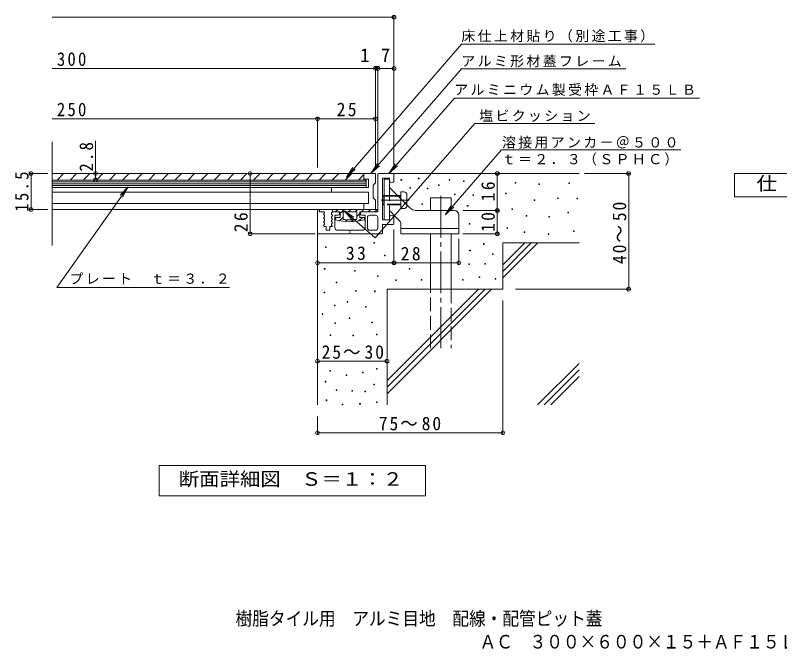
# Model space of a CAD drawing. Units: millimetres, scale not verified. Extents: x -304 to 310, y -274 to 231.
# Drawn here: x -264.8 to 65.2, y -274 to -0.3 of the extents above; entities that cross this region are included whole.
import ezdxf
from ezdxf.enums import TextEntityAlignment as Align

# ---------------------------------------------------------------- set-up
doc = ezdxf.new("R2010")
doc.units = ezdxf.units.MM
doc.header["$LTSCALE"] = 2
doc.header["$PDMODE"] = 32
doc.header["$PDSIZE"] = 1.6
doc.linetypes.add('CHAIN2', pattern=[12, 9, -1, 1, -1])
doc.linetypes.add('DASHED3', pattern=[4, 3, -1])
for name, color, linetype, lineweight in [('D-0', 7, 'Continuous', 9), ('D-1', 2, 'Continuous', 9), ('D-2', 3, 'Continuous', 9), ('D-4', 7, 'Continuous', 9), ('D-5', 7, 'Continuous', 9), ('D-6', 6, 'Continuous', 9), ('D-9', 4, 'Continuous', 9), ('D-A', 3, 'Continuous', 9)]:
    doc.layers.add(name, color=color, linetype=linetype, lineweight=lineweight)
doc.layers.add('F-5_F-5ﾚｲﾔ', color=2, linetype='Continuous')
doc.styles.add('ＭＳ ゴシック', font='')
doc.styles.get('ＭＳ ゴシック').set_extended_font_data('MS Gothic')

msp = doc.modelspace()

# ---------------------------------------------------------------- linework, layer by layer
at = {"layer": 'D-0'}
for points in [[(-98.311, -71.556), (-98.311, -71.256), (-98.011, -71.256), (-98.011, -71.556)], [(-90.832, -70.94), (-90.832, -70.64), (-90.532, -70.64), (-90.532, -70.94)], [(-77.535, -71.52), (-77.535, -71.22), (-77.235, -71.22), (-77.235, -71.52)], [(-71.326, -72.14), (-71.326, -71.84), (-71.026, -71.84), (-71.026, -72.14)], [(-48.968, -72.84), (-48.968, -72.54), (-48.668, -72.54), (-48.668, -72.84)], [(-94.507, -74.931), (-94.507, -74.631), (-94.207, -74.631), (-94.207, -74.931)], [(-86.983, -75.241), (-86.983, -74.941), (-86.683, -74.941), (-86.683, -75.241)], [(-82.14, -73.825), (-82.14, -73.525), (-81.84, -73.525), (-81.84, -73.825)], [(-38.817, -73.381), (-38.817, -73.081), (-38.517, -73.081), (-38.517, -73.381)], [(-25.823, -72.975), (-25.823, -72.675), (-25.523, -72.675), (-25.523, -72.975)], [(-75.249, -77.832), (-75.249, -77.532), (-74.949, -77.532), (-74.949, -77.832)], [(-67.341, -78.131), (-67.341, -77.831), (-67.041, -77.831), (-67.041, -78.131)], [(-53.138, -77.445), (-53.138, -77.145), (-52.838, -77.145), (-52.838, -77.445)], [(-30.696, -79.472), (-30.696, -79.172), (-30.396, -79.172), (-30.396, -79.472)], [(-89.289, -82.092), (-89.289, -81.792), (-88.989, -81.792), (-88.989, -82.092)], [(-69.676, -82.801), (-69.676, -82.501), (-69.376, -82.501), (-69.376, -82.801)], [(-40.809, -80.258), (-40.809, -79.958), (-40.509, -79.958), (-40.509, -80.258)], [(-22.338, -79.624), (-22.338, -79.324), (-22.038, -79.324), (-22.038, -79.624)], [(-50.502, -84.137), (-50.502, -83.837), (-50.202, -83.837), (-50.202, -84.137)], [(-26.229, -85.698), (-26.229, -85.398), (-25.929, -85.398), (-25.929, -85.698)], [(-44.231, -87.052), (-44.231, -86.751), (-43.931, -86.751), (-43.931, -87.052)], [(-34.435, -87.522), (-34.435, -87.221), (-34.135, -87.221), (-34.135, -87.522)], [(-68.891, -90.516), (-68.891, -90.216), (-68.591, -90.216), (-68.591, -90.516)], [(-52.647, -92.381), (-52.647, -92.081), (-52.347, -92.081), (-52.347, -92.381)], [(-45.178, -94.09), (-45.178, -93.79), (-44.878, -93.79), (-44.878, -94.09)], [(-34.737, -95.035), (-34.737, -94.735), (-34.437, -94.735), (-34.437, -95.035)], [(-23.793, -93.684), (-23.793, -93.384), (-23.493, -93.384), (-23.493, -93.684)], [(-110.024, -98.802), (-110.024, -98.502), (-109.724, -98.502), (-109.724, -98.802)], [(-62.685, -99.243), (-62.685, -98.943), (-62.385, -98.943), (-62.385, -99.243)], [(-130.965, -100.638), (-130.965, -100.338), (-130.665, -100.338), (-130.665, -100.638)], [(-68.664, -102.095), (-68.664, -101.795), (-68.364, -101.795), (-68.364, -102.095)], [(-105.428, -104.21), (-105.428, -103.91), (-105.128, -103.91), (-105.128, -104.21)], [(-58.791, -103.675), (-58.791, -103.375), (-58.491, -103.375), (-58.491, -103.675)], [(-69.059, -108.019), (-69.059, -107.719), (-68.759, -107.719), (-68.759, -108.019)], [(-62.167, -107.791), (-62.167, -107.491), (-61.867, -107.491), (-61.867, -107.791)], [(-131.415, -109.994), (-131.415, -109.694), (-131.115, -109.694), (-131.115, -109.994)], [(-118.383, -110.784), (-118.383, -110.484), (-118.083, -110.484), (-118.083, -110.784)], [(-94.844, -109.955), (-94.844, -109.655), (-94.544, -109.655), (-94.544, -109.955)], [(-108.51, -113.153), (-108.51, -112.853), (-108.21, -112.853), (-108.21, -113.153)], [(-100.558, -114.881), (-100.558, -114.581), (-100.258, -114.581), (-100.258, -114.881)], [(-89.554, -114.733), (-89.554, -114.433), (-89.254, -114.433), (-89.254, -114.733)], [(-71.823, -114.733), (-71.823, -114.433), (-71.523, -114.433), (-71.523, -114.733)], [(-64.542, -113.531), (-64.542, -113.231), (-64.242, -113.231), (-64.242, -113.531)], [(-57.606, -114.338), (-57.606, -114.038), (-57.306, -114.038), (-57.306, -114.338)], [(-126.281, -115.918), (-126.281, -115.617), (-125.981, -115.617), (-125.981, -115.918)], [(-131.444, -120.262), (-131.444, -119.962), (-131.144, -119.962), (-131.144, -120.262)], [(-117.988, -119.472), (-117.988, -119.172), (-117.688, -119.172), (-117.688, -119.472)], [(-109.695, -119.703), (-109.695, -119.402), (-109.395, -119.402), (-109.395, -119.703)], [(-121.542, -124.211), (-121.542, -123.911), (-121.242, -123.911), (-121.242, -124.211)], [(-127.071, -125.79), (-127.071, -125.49), (-126.771, -125.49), (-126.771, -125.79)], [(-113.644, -126.416), (-113.644, -126.116), (-113.344, -126.116), (-113.344, -126.416)], [(-132.311, -129.589), (-132.311, -129.289), (-132.012, -129.289), (-132.012, -129.589)], [(-120.753, -131.319), (-120.753, -131.019), (-120.453, -131.019), (-120.453, -131.319)], [(-126.874, -133.491), (-126.874, -133.191), (-126.574, -133.191), (-126.574, -133.491)], [(-110.88, -133.13), (-110.88, -132.83), (-110.58, -132.83), (-110.58, -133.13)], [(-128.848, -138.625), (-128.848, -138.325), (-128.548, -138.325), (-128.548, -138.625)], [(-119.173, -138.823), (-119.173, -138.523), (-118.873, -138.523), (-118.873, -138.823)], [(-108.927, -138.336), (-108.927, -138.036), (-108.627, -138.036), (-108.627, -138.336)], [(-129.046, -153.992), (-129.046, -153.692), (-128.746, -153.692), (-128.746, -153.992)], [(-114.968, -154.734), (-114.968, -154.434), (-114.668, -154.434), (-114.668, -154.734)], [(-108.905, -153.202), (-108.905, -152.902), (-108.605, -152.902), (-108.605, -153.202)], [(-121.937, -155.966), (-121.937, -155.666), (-121.637, -155.666), (-121.637, -155.966)], [(-131.068, -158.731), (-131.068, -158.431), (-130.768, -158.431), (-130.768, -158.731)], [(-110.09, -159.916), (-110.09, -159.616), (-109.79, -159.616), (-109.79, -159.916)], [(-126.258, -162.446), (-126.258, -162.146), (-125.958, -162.146), (-125.958, -162.446)], [(-119.568, -162.68), (-119.568, -162.38), (-119.268, -162.38), (-119.268, -162.68)], [(-113.873, -163.005), (-113.873, -162.705), (-113.573, -162.705), (-113.573, -163.005)], [(-130.625, -166.79), (-130.625, -166.49), (-130.325, -166.49), (-130.325, -166.79)], [(-116.153, -168.348), (-116.153, -168.048), (-115.853, -168.048), (-115.853, -168.348)], [(-108.834, -167.558), (-108.834, -167.258), (-108.534, -167.258), (-108.534, -167.558)], [(-123.68, -168.65), (-123.68, -168.35), (-123.38, -168.35), (-123.38, -168.65)]]:
    msp.add_lwpolyline(points, close=True, dxfattribs=at)
at = {"layer": 'D-1'}
for p, q in [((-108.337, -68.95), (-108.337, -85.15)), ((-108.037, -68.65), (-101.637, -68.65)), ((-101.337, -68.95), (-101.337, -71.65)), ((-103.337, -70.65), (-106.337, -70.65)), ((-106.337, -70.65), (-106.337, -88.65)), ((-103.337, -70.65), (-103.337, -71.65)), ((-134.337, -84.35), (-133.537, -84.35)), ((-134.337, -84.35), (-134.337, -94.35)), ((-133.537, -84.35), (-133.537, -85.15)), ((-131.637, -85.15), (-133.537, -85.15)), ((-131.337, -85.7), (-131.837, -86.25)), ((-131.337, -85.45), (-131.337, -85.7)), ((-127.837, -85.15), (-128.337, -85.7)), ((-128.337, -85.7), (-128.337, -86.2)), ((-125.587, -85.15), (-127.837, -85.15)), ((-108.337, -85.15), (-115.087, -85.15)), ((-131.837, -86.25), (-131.337, -86.8)), ((-131.337, -87.3), (-131.837, -87.85)), ((-131.837, -87.85), (-131.337, -88.4)), ((-131.337, -88.9), (-131.837, -89.45)), ((-131.337, -86.8), (-131.337, -87.3)), ((-131.337, -88.4), (-131.337, -88.9)), ((-128.337, -86.2), (-127.837, -86.75)), ((-127.837, -86.75), (-128.337, -87.3)), ((-128.337, -87.3), (-128.337, -87.8)), ((-128.337, -87.8), (-127.837, -88.35)), ((-127.837, -88.35), (-128.337, -88.9)), ((-128.337, -88.9), (-128.337, -89.4)), ((-125.587, -86.65), (-126.837, -86.65)), ((-126.837, -92.15), (-126.837, -86.65)), ((-113.837, -86.65), (-115.087, -86.65)), ((-113.837, -92.15), (-113.837, -86.65)), ((-112.837, -87.65), (-112.837, -92.15)), ((-111.837, -86.65), (-109.337, -86.65)), ((-108.337, -87.65), (-108.337, -92.15)), ((-103.337, -88.65), (-106.337, -88.65)), ((-103.337, -87.65), (-103.337, -88.65)), ((-101.337, -90.35), (-101.337, -87.65)), ((-131.837, -89.45), (-131.337, -90)), ((-131.337, -90.5), (-131.837, -91.05)), ((-131.837, -91.05), (-131.382, -91.55)), ((-130.587, -91.55), (-131.382, -91.55)), ((-131.337, -90), (-131.337, -90.5)), ((-130.587, -91.55), (-130.587, -93.15)), ((-128.337, -89.4), (-127.837, -89.95)), ((-127.837, -89.95), (-128.337, -90.5)), ((-128.337, -90.5), (-128.337, -91)), ((-128.337, -91), (-127.837, -91.55)), ((-101.637, -90.65), (-106.337, -90.65)), ((-106.337, -94.35), (-106.337, -90.65)), ((-134.037, -94.65), (-120.637, -94.65)), ((-130.587, -93.15), (-129.087, -93.15)), ((-125.837, -93.15), (-120.637, -93.15)), ((-120.637, -93.15), (-120.637, -93.35)), ((-120.637, -93.35), (-120.037, -93.35)), ((-120.037, -93.15), (-120.037, -93.35)), ((-114.837, -93.15), (-120.037, -93.15)), ((-120.037, -94.45), (-120.037, -94.65)), ((-106.637, -94.65), (-120.037, -94.65)), ((-111.837, -93.15), (-109.337, -93.15))]:
    msp.add_line(p, q, dxfattribs=at)
for points in [[(-127.837, -91.55), (-129.087, -91.55), (-129.087, -93.15)], [(-120.037, -94.45), (-120.637, -94.45), (-120.637, -94.65)]]:
    msp.add_lwpolyline(points, dxfattribs=at)
for centre, radius, start, end in [((-108.037, -68.95), 0.3, 90, 180), ((-101.637, -68.95), 0.3, 0, 90), ((-102.337, -71.65), 1, 180, 0), ((-131.637, -85.45), 0.3, 0, 90), ((-125.587, -85.9), 0.75, 270, 90), ((-115.087, -85.9), 0.75, 90, 270), ((-111.837, -87.65), 1, 90, 180), ((-109.337, -87.65), 1, 0, 90), ((-102.337, -87.65), 1, 0, 180), ((-125.837, -92.15), 1, 180, 270), ((-114.837, -92.15), 1, 270, 0), ((-111.837, -92.15), 1, 180, 270), ((-109.337, -92.15), 1, 270, 0), ((-101.637, -90.35), 0.3, 270, 0), ((-134.037, -94.35), 0.3, 180, 270), ((-106.637, -94.35), 0.3, 270, 0)]:
    msp.add_arc(centre, radius, start, end, dxfattribs=at)
at = {"layer": 'D-2'}
for p, q in [((-248.87, -99.699), (-248.87, -54.91)), ((-114.337, -68.65), (-114.337, -71.45)), ((-114.337, -71.15), (-112.337, -71.15)), ((-112.337, -71.15), (-112.337, -74.65)), ((-128.337, -76.65), (-128.337, -74.65)), ((-112.337, -74.65), (-128.337, -74.65)), ((-112.337, -76.65), (-248.87, -76.65)), ((-112.337, -76.65), (-112.337, -81.65)), ((-112.337, -81.65), (-248.87, -81.65)), ((-114.337, -81.65), (-114.337, -84.15)), ((-109.337, -84.15), (-248.87, -84.15))]:
    msp.add_line(p, q, dxfattribs=at)
at = {"layer": 'D-2', "color": 4}
for p, q in [((-113.337, -71.45), (-248.87, -71.45)), ((-113.337, -72.25), (-248.87, -72.25)), ((-113.337, -74.65), (-113.337, -71.45)), ((-113.337, -73.05), (-248.87, -73.05)), ((-113.337, -73.85), (-248.87, -73.85)), ((-113.337, -74.65), (-248.87, -74.65))]:
    msp.add_line(p, q, dxfattribs=at)
at = {"layer": 'D-2'}
msp.add_lwpolyline([(-109.337, -84.15), (-109.337, -80.15), (-110.337, -79.15), (-110.337, -73.65), (-109.337, -72.65), (-109.337, -68.65), (-248.87, -68.65)], dxfattribs=at)
at = {"layer": 'D-4'}
for p, q in [((-248.87, -1.077), (-101.337, -1.077)), ((-101.337, -66.059), (-101.337, -0.476)), ((-109.337, -66.059), (-109.337, -22.616)), ((-108.337, -66.059), (-108.337, -22.616)), ((-248.87, -23.216), (-101.337, -23.216)), ((-248.87, -44.966), (-134.337, -44.966)), ((-134.337, -66.059), (-134.337, -44.366)), ((-134.337, -44.966), (-109.337, -44.966)), ((-230.176, -71.45), (-230.176, -54.561)), ((-250.812, -68.65), (-258.638, -68.65)), ((-258.038, -84.15), (-258.038, -68.65)), ((-111.651, -68.65), (-164.033, -68.65)), ((-163.433, -94.65), (-163.433, -68.65)), ((-56.727, -94.65), (-56.727, -68.65)), ((-19.131, -68.65), (0.6, -68.65)), ((0, -118.65), (0, -68.65)), ((-250.812, -84.15), (-258.638, -84.15)), ((-71.634, -84.65), (-56.127, -84.65)), ((-135.317, -94.65), (-164.033, -94.65)), ((-101.337, -92.867), (-101.337, -107.856)), ((-71.634, -94.65), (-56.127, -94.65)), ((-73.337, -96.882), (-73.337, -107.856)), ((-73.337, -96.882), (-73.337, -107.856)), ((-101.337, -107.256), (-134.337, -107.256)), ((-101.337, -107.256), (-73.337, -107.256)), ((-48.908, -118.65), (0.6, -118.65)), ((-54.337, -123.525), (-54.337, -181.266)), ((-134.337, -149.774), (-104.337, -149.774)), ((-134.337, -173.65), (-134.337, -181.266)), ((-134.337, -180.667), (-54.337, -180.667))]:
    msp.add_line(p, q, dxfattribs=at)
for p in [(-101.337, -1.077), (-109.337, -23.216), (-108.337, -23.216), (-101.337, -23.216), (-134.337, -44.966), (-109.337, -44.966), (-258.038, -68.65), (-230.176, -68.65), (-163.433, -68.65), (-56.727, -68.65), (0, -68.65), (-230.176, -71.45), (-258.038, -84.15), (-56.727, -84.65), (-163.433, -94.65), (-56.727, -94.65), (-134.337, -107.256), (-101.337, -107.256), (-73.337, -107.256), (0, -118.65), (-134.337, -149.774), (-104.337, -149.774), (-134.337, -180.667), (-54.337, -180.667)]:
    msp.add_point(p, dxfattribs=at)
at = {"layer": 'D-5'}
for p, q in [((-72.233, -12.704), (-121.837, -70.152)), ((-72.233, -12.704), (11.344, -12.704)), ((-72.233, -23.401), (-111.304, -68.65)), ((-72.233, -23.401), (-1.212, -23.401)), ((-75.247, -36.068), (-103.606, -68.65)), ((-75.247, -36.068), (30.62, -36.068)), ((-66.468, -47.04), (-109.433, -96.405)), ((-66.468, -47.04), (-14.591, -47.04)), ((-79.233, -86.437), (-54.884, -58.461)), ((-54.884, -58.461), (22.457, -58.461)), ((-121.837, -70.152), (-119.091, -65.974)), ((-111.304, -68.65), (-108.558, -64.471)), ((-111.304, -68.65), (-107.57, -65.324)), ((-103.606, -68.65), (-100.843, -64.482)), ((-103.606, -68.65), (-99.859, -65.339)), ((-121.837, -70.152), (-118.103, -66.827)), ((-246.844, -117.87), (-216.152, -74.383)), ((-216.152, -74.383), (-219.544, -78.057)), ((-216.152, -74.383), (-218.478, -78.81)), ((-79.233, -86.437), (-76.471, -82.269)), ((-122.78, -84.789), (-118.612, -87.551)), ((-122.78, -84.789), (-119.469, -88.536)), ((-109.433, -96.405), (-122.78, -84.789)), ((-79.233, -86.437), (-75.486, -83.126)), ((-246.844, -117.87), (-172.361, -117.87))]:
    msp.add_line(p, q, dxfattribs=at)
at = {"layer": 'D-5', "color": 2}
for p, q in [((45.687, -68.65), (90.687, -68.65)), ((45.687, -78.65), (45.687, -68.65)), ((90.687, -78.65), (45.687, -78.65))]:
    msp.add_line(p, q, dxfattribs=at)
msp.add_lwpolyline([(-202.736, -207.838), (-202.736, -194.838), (-87.736, -194.838), (-87.736, -207.838)], close=True, dxfattribs=at)
at = {"layer": 'D-6'}
for p, q in [((-101.337, -68.65), (-21.337, -68.65)), ((-85.637, -79.15), (-76.637, -79.15)), ((-85.637, -84.65), (-85.637, -79.15)), ((-76.637, -84.65), (-76.637, -79.15)), ((-134.337, -94.65), (-134.337, -168.65)), ((-85.637, -118.65), (-85.637, -94.65)), ((-76.637, -118.65), (-76.637, -94.65)), ((-54.337, -98.65), (-21.337, -98.65)), ((-54.337, -98.65), (-54.337, -118.65)), ((-54.337, -108.118), (-44.869, -98.65)), ((-54.337, -113.774), (-39.213, -98.65)), ((-54.337, -110.946), (-42.041, -98.65)), ((-104.337, -118.65), (-104.337, -168.65)), ((-104.337, -118.65), (-54.337, -118.65)), ((-104.337, -163.774), (-59.213, -118.65)), ((-104.337, -158.118), (-64.869, -118.65)), ((-104.337, -160.946), (-62.041, -118.65)), ((-39.331, -168.65), (-21.337, -150.656)), ((-36.502, -168.65), (-21.337, -153.484)), ((-33.674, -168.65), (-21.337, -156.312))]:
    msp.add_line(p, q, dxfattribs=at)
at = {"layer": 'D-6', "linetype": 'CHAIN2'}
msp.add_line((-81.137, -78.334), (-81.137, -144.15), dxfattribs=at)
at = {"layer": 'D-6', "linetype": 'DASHED3'}
for p, q in [((-85.637, -144.15), (-85.637, -118.65)), ((-76.637, -118.65), (-76.637, -144.15))]:
    msp.add_line(p, q, dxfattribs=at)
at = {"layer": 'D-9'}
for p, q in [((-124.587, -85.15), (-127.837, -85.15)), ((-126.639, -85.15), (-125.639, -84.15)), ((-124.587, -85.926), (-122.811, -84.15)), ((-124.587, -85.15), (-124.587, -87.65)), ((-117.337, -85.15), (-123.337, -85.15)), ((-123.337, -85.15), (-123.337, -88.459)), ((-120.982, -85.15), (-119.982, -84.15)), ((-118.154, -85.15), (-117.154, -84.15)), ((-117.337, -85.15), (-117.337, -88.459)), ((-116.087, -85.15), (-116.087, -87.65)), ((-115.325, -85.15), (-114.325, -84.15)), ((-115.325, -85.15), (-115.325, -85.15)), ((-112.497, -85.15), (-111.497, -84.15)), ((-112.497, -85.15), (-112.497, -85.15)), ((-109.668, -85.15), (-108.668, -84.15)), ((-109.668, -85.15), (-109.668, -85.15)), ((-124.587, -87.65), (-126.537, -87.65)), ((-126.537, -87.65), (-126.537, -88.65)), ((-126.537, -87.876), (-126.311, -87.65)), ((-124.86, -89.027), (-123.337, -87.504)), ((-122.369, -89.365), (-121.619, -88.615)), ((-119.615, -89.439), (-118.773, -88.598)), ((-117.337, -87.161), (-116.087, -85.911)), ((-116.492, -89.145), (-114.997, -87.65)), ((-114.137, -87.65), (-116.087, -87.65)), ((-114.137, -87.65), (-114.137, -88.65))]:
    msp.add_line(p, q, dxfattribs=at)
at = {"layer": 'D-9', "color": 2}
msp.add_line((-108.337, -85.15), (-116.087, -85.15), dxfattribs=at)
at = {"layer": 'D-9'}
for points in [[(-108.337, -84.15), (-127.837, -84.15), (-127.837, -85.15)], [(-108.337, -84.15), (-108.337, -85.15), (-116.087, -85.15)]]:
    msp.add_lwpolyline(points, dxfattribs=at)
for radius, start, end in [(24.425, 255.29517, 284.70483), (23.625, 262.70462, 277.29538)]:
    msp.add_arc((-120.337, -65.025), radius, start, end, dxfattribs=at)
at = {"layer": 'D-A', "color": 2}
for p, q in [((-246.793, -71.45), (-243.993, -68.65)), ((-241.136, -71.45), (-238.336, -68.65)), ((-235.479, -71.45), (-232.679, -68.65)), ((-229.822, -71.45), (-227.022, -68.65)), ((-224.165, -71.45), (-221.365, -68.65)), ((-218.508, -71.45), (-215.708, -68.65)), ((-212.851, -71.45), (-210.051, -68.65)), ((-207.195, -71.45), (-204.395, -68.65)), ((-201.538, -71.45), (-198.738, -68.65)), ((-195.881, -71.45), (-193.081, -68.65)), ((-190.224, -71.45), (-187.424, -68.65)), ((-184.567, -71.45), (-181.767, -68.65)), ((-178.91, -71.45), (-176.11, -68.65)), ((-173.253, -71.45), (-170.453, -68.65)), ((-167.596, -71.45), (-164.796, -68.65)), ((-161.94, -71.45), (-159.14, -68.65)), ((-156.283, -71.45), (-153.483, -68.65)), ((-150.626, -71.45), (-147.826, -68.65)), ((-144.969, -71.45), (-142.169, -68.65)), ((-139.312, -71.45), (-136.512, -68.65)), ((-133.655, -71.45), (-130.855, -68.65)), ((-127.998, -71.45), (-125.198, -68.65)), ((-122.342, -71.45), (-119.542, -68.65)), ((-116.685, -71.45), (-114.337, -69.102))]:
    msp.add_line(p, q, dxfattribs=at)
at = {"layer": 'D-A'}
for p, q in [((-105.637, -71.15), (-105.637, -88.65)), ((-103.337, -71.15), (-105.637, -71.15)), ((-103.337, -71.15), (-103.337, -74.65)), ((-103.337, -74.65), (-94.801, -83.186)), ((-106.087, -78.15), (-106.337, -78.4)), ((-105.637, -78.4), (-106.337, -78.4)), ((-106.337, -78.4), (-106.337, -81.9)), ((-105.637, -78.15), (-106.087, -78.15)), ((-98.337, -78.15), (-99.837, -78.15)), ((-98.337, -78.4), (-99.587, -78.4)), ((-98.337, -79.65), (-98.337, -76.55)), ((-97.037, -76.55), (-98.337, -76.55)), ((-95.737, -77.85), (-95.737, -82.25)), ((-105.637, -81.9), (-106.337, -81.9)), ((-105.637, -82.15), (-106.087, -82.15)), ((-98.922, -89.064), (-103.337, -84.65)), ((-103.337, -84.65), (-103.337, -88.65)), ((-91.266, -84.65), (-75.337, -84.65)), ((-105.637, -88.65), (-103.337, -88.65)), ((-73.337, -86.65), (-73.337, -94.65)), ((-98.337, -94.65), (-98.337, -90.478)), ((-73.337, -92.35), (-98.337, -92.35)), ((-73.337, -94.65), (-98.337, -94.65))]:
    msp.add_line(p, q, dxfattribs=at)
at = {"layer": 'D-A', "linetype": 'DASHED3'}
for p, q in [((-103.337, -74.65), (-103.337, -84.65)), ((-99.837, -78.15), (-105.637, -78.15)), ((-99.587, -78.4), (-105.637, -78.4)), ((-98.337, -81.9), (-105.637, -81.9)), ((-98.337, -82.15), (-105.637, -82.15)), ((-98.337, -83.75), (-98.337, -79.65)), ((-95.737, -82.45), (-95.737, -82.25)), ((-97.037, -83.75), (-98.337, -83.75))]:
    msp.add_line(p, q, dxfattribs=at)
at = {"layer": 'D-A', "linetype": 'CHAIN2'}
msp.add_line((-94.738, -80.15), (-106.821, -80.15), dxfattribs=at)
at = {"layer": 'D-A'}
msp.add_lwpolyline([(-106.087, -78.15), (-106.087, -82.15), (-106.337, -81.9)], dxfattribs=at)
for centre, radius, start, end in [((-97.037, -77.85), 1.3, 0, 90), ((-91.266, -79.65), 5, 225, 270), ((-75.337, -86.65), 2, 0, 90), ((-100.337, -90.478), 2, 0, 45)]:
    msp.add_arc(centre, radius, start, end, dxfattribs=at)
at = {"layer": 'D-A', "linetype": 'DASHED3'}
msp.add_arc((-97.037, -82.45), 1.3, 270, 0, dxfattribs=at)

# ---------------------------------------------------------------- texts
at = {"layer": 'D-4', "color": 2, "style": 'ＭＳ ゴシック'}
for s, p in [('1', (-115.926, -22.216)), ('7', (-106.978, -22.216))]:
    msp.add_text(s, height=5.865, rotation=359.998, dxfattribs=at).set_placement(p, align=Align.BOTTOM_LEFT)
at = {"layer": 'D-4', "color": 2, "char_height": 5.865, "attachment_point": 7, "style": 'ＭＳ ゴシック'}
for s, insert in [('\\T1.27;\\W0.9;300', (-246.87, -22.206)), ('\\T1.27;\\W0.9;250', (-246.87, -43.966)), ('\\T1.27;\\W0.95;33', (-122.087, -106.056)), ('\\T1.22;\\W0.95;25～30', (-132.587, -148.774)), ('\\T1.22;\\W0.95;75～80', (-107.911, -179.667))]:
    msp.add_mtext(s, dxfattribs=dict(at, insert=insert))
for s, insert, rotation in [('\\T1.27;\\W0.95;25', (-126.087, -43.966), 0.001), ('\\T1.27;\\W0.9;2.8', (-231.176, -67.792), 90), ('\\T1.28;\\W0.9;15.5', (-259.038, -85.15), 90), ('\\T1.27;\\W0.95;16', (-57.727, -80.658), 90), ('\\T1.22;\\W0.95;40～50', (-1, -107.753), 90), ('\\T1.27;\\W0.95;26', (-164.433, -94.02), 90), ('\\T1.27;\\W0.95;10', (-57.727, -93.9), 90), ('\\T1.27;\\W0.95;28', (-98.424, -106.256), 0.002)]:
    msp.add_mtext(s, dxfattribs=dict(at, insert=insert, rotation=rotation))
at = {"layer": 'D-5', "color": 2, "style": 'ＭＳ ゴシック', "width": 1.1}
for s, p in [('仕\u3000様', (55.187, -77.65)), ('断面詳細図\u3000Ｓ＝１：２', (-194.236, -205.338))]:
    msp.add_text(s, height=5.865, dxfattribs=at).set_placement(p, align=Align.BOTTOM_LEFT)
at = {"layer": 'D-5', "char_height": 4.399, "attachment_point": 7, "style": 'ＭＳ ゴシック'}
for s, insert in [('\\T1.17;床仕上材貼り（別途工事）', (-72.233, -11.982)), ('\\T1.17;アルミ形材蓋フレーム', (-72.233, -22.787)), ('\\T1.17;アルミニウム製受枠ＡＦ１５ＬＢ', (-75.319, -35.116)), ('\\T1.17;塩ビクッション', (-64.541, -46.336)), ('\\T1.17;溶接用アンカ－＠５００', (-54.717, -57.899)), ('\\T1.17;ｔ＝２．３（ＳＰＨＣ）', (-54.795, -65.213)), ('\\T1.17;プレート\u3000ｔ＝３．２', (-241.445, -116.493))]:
    msp.add_mtext(s, dxfattribs=dict(at, insert=insert))
at = {"layer": 'F-5_F-5ﾚｲﾔ', "style": 'ＭＳ ゴシック', "width": 0.9}
for s, p in [('樹脂タイル用\u3000アルミ目地\u3000配線・配管ピット蓋', (-169.733, -265.622)), ('ＡＣ\u3000３００×６００×１５＋ＡＦ１５ＬＢ', (-64.386, -275.622))]:
    msp.add_text(s, height=5.865, dxfattribs=at).set_placement(p, align=Align.BOTTOM_LEFT)

doc.saveas('drawing.dxf')
